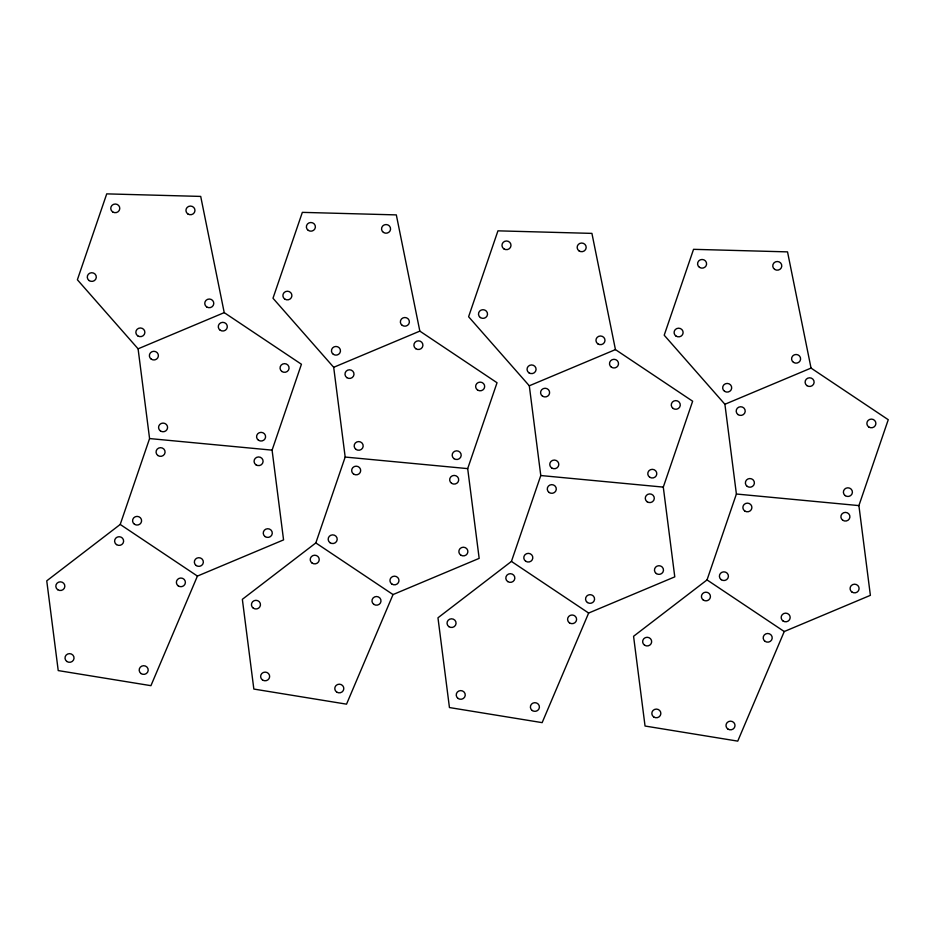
<?xml version="1.0" encoding="UTF-8"?>
<svg xmlns="http://www.w3.org/2000/svg" width="935" height="935" viewBox="0 0 935 935"><rect width="100%" height="100%" fill="white"/><g stroke="black" fill="none" stroke-linecap="round" stroke-linejoin="round"><path stroke-width="1.4" d="M120.218 524.453L149.577 438.562L138.088 348.825L77.383 279.764L106.73 193.872L200.709 196.42L224.225 312.629L301.432 364.253L272.085 450.144L283.562 539.892L197.425 576.077L150.932 685.671L58.227 670.582L46.75 580.834L120.218 524.453L197.425 576.077M315.831 542.931L345.179 457.051L333.69 367.303L272.985 298.242L302.344 212.362L396.323 214.898L419.838 331.119L497.034 382.742L467.687 468.622L479.164 558.37L393.027 594.567L346.534 704.16L253.841 689.06L242.352 599.323L315.831 542.931L393.027 594.567M511.433 561.421L540.781 475.529L529.303 385.793L468.599 316.731L497.946 230.84L591.925 233.388L615.44 349.596L692.648 401.22L663.289 487.112L674.778 576.86L588.641 613.044L542.148 722.638L449.443 707.55L437.966 617.801L511.433 561.421L588.641 613.044M707.035 579.91L736.394 494.019L724.905 404.271L664.201 335.209L693.548 249.329L787.527 251.877L811.042 368.086L888.25 419.71L858.903 505.601L870.38 595.338L784.243 631.534L737.75 741.128L645.045 726.028L633.568 636.291L707.035 579.91L784.243 631.534M138.088 348.825L224.225 312.629M333.69 367.303L419.838 331.119M529.303 385.793L615.44 349.596M724.905 404.271L811.042 368.086M149.577 438.562L272.085 450.144M345.179 457.051L467.687 468.622M540.781 475.529L663.289 487.112M736.394 494.019L858.903 505.601M783.051 621.004A4.511 4.336 0.3 0 0 790.157 617.906A4.511 4.336 0.3 0 0 783.81 613.524A4.511 4.336 0.3 0 0 783.051 621.004M851.96 592.054A4.511 4.336 0.3 0 0 859.078 588.957A4.511 4.336 0.3 0 0 852.72 584.574A4.511 4.336 0.3 0 0 851.96 592.054M842.774 520.257A4.511 4.336 0.3 0 0 849.892 517.16A4.511 4.336 0.3 0 0 843.534 512.777A4.511 4.336 0.3 0 0 842.774 520.257M744.763 511.001A4.511 4.336 0.3 0 0 751.88 507.892A4.511 4.336 0.3 0 0 745.522 503.521A4.511 4.336 0.3 0 0 744.763 511.001M721.282 579.712A4.511 4.336 0.3 0 0 728.4 576.603A4.511 4.336 0.3 0 0 722.042 572.232A4.511 4.336 0.3 0 0 721.282 579.712M868.755 426.968A4.511 4.336 0.3 0 0 875.873 423.859A4.511 4.336 0.3 0 0 869.515 419.488A4.511 4.336 0.3 0 0 868.755 426.968M806.987 385.664A4.511 4.336 0.3 0 0 814.104 382.555A4.511 4.336 0.3 0 0 807.746 378.184A4.511 4.336 0.3 0 0 806.987 385.664M738.077 414.614A4.511 4.336 0.3 0 0 745.195 411.517A4.511 4.336 0.3 0 0 738.837 407.134A4.511 4.336 0.3 0 0 738.077 414.614M747.264 486.41A4.511 4.336 0.3 0 0 754.381 483.313A4.511 4.336 0.3 0 0 748.023 478.93A4.511 4.336 0.3 0 0 747.264 486.41M845.275 495.667A4.511 4.336 0.3 0 0 852.393 492.57A4.511 4.336 0.3 0 0 846.035 488.187A4.511 4.336 0.3 0 0 845.275 495.667M644.531 645.15A4.511 4.336 0.3 0 0 651.648 642.053A4.511 4.336 0.3 0 0 645.29 637.67A4.511 4.336 0.3 0 0 644.531 645.15M653.717 716.946A4.511 4.336 0.3 0 0 660.835 713.849A4.511 4.336 0.3 0 0 654.477 709.466A4.511 4.336 0.3 0 0 653.717 716.946M727.886 729.031A4.511 4.336 0.3 0 0 734.992 725.922A4.511 4.336 0.3 0 0 728.646 721.539A4.511 4.336 0.3 0 0 727.886 729.031M765.075 641.352A4.511 4.336 0.3 0 0 772.193 638.243A4.511 4.336 0.3 0 0 765.835 633.872A4.511 4.336 0.3 0 0 765.075 641.352M703.307 600.048A4.511 4.336 0.3 0 0 710.425 596.939A4.511 4.336 0.3 0 0 704.067 592.568A4.511 4.336 0.3 0 0 703.307 600.048M774.647 269.373A4.511 4.336 0.3 0 0 781.765 266.276A4.511 4.336 0.3 0 0 775.407 261.894A4.511 4.336 0.3 0 0 774.647 269.373M699.462 267.34A4.511 4.336 0.3 0 0 706.579 264.231A4.511 4.336 0.3 0 0 700.221 259.86A4.511 4.336 0.3 0 0 699.462 267.34M675.982 336.051A4.511 4.336 0.3 0 0 683.099 332.942A4.511 4.336 0.3 0 0 676.741 328.571A4.511 4.336 0.3 0 0 675.982 336.051M724.555 391.298A4.511 4.336 0.3 0 0 731.673 388.2A4.511 4.336 0.3 0 0 725.315 383.817A4.511 4.336 0.3 0 0 724.555 391.298M793.464 362.348A4.511 4.336 0.3 0 0 800.582 359.239A4.511 4.336 0.3 0 0 794.224 354.868A4.511 4.336 0.3 0 0 793.464 362.348M587.437 602.526A4.511 4.336 0.3 0 0 594.555 599.417A4.511 4.336 0.3 0 0 588.197 595.046A4.511 4.336 0.3 0 0 587.437 602.526M656.347 573.576A4.511 4.336 0.3 0 0 663.464 570.467A4.511 4.336 0.3 0 0 657.106 566.096A4.511 4.336 0.3 0 0 656.347 573.576M647.16 501.779A4.511 4.336 0.3 0 0 654.278 498.671A4.511 4.336 0.3 0 0 647.92 494.299A4.511 4.336 0.3 0 0 647.16 501.779M549.161 492.511A4.511 4.336 0.3 0 0 556.278 489.414A4.511 4.336 0.3 0 0 549.92 485.031A4.511 4.336 0.3 0 0 549.161 492.511M525.68 561.222A4.511 4.336 0.3 0 0 532.798 558.125A4.511 4.336 0.3 0 0 526.44 553.742A4.511 4.336 0.3 0 0 525.68 561.222M673.153 408.478A4.511 4.336 0.3 0 0 680.259 405.381A4.511 4.336 0.3 0 0 673.913 400.998A4.511 4.336 0.3 0 0 673.153 408.478M611.385 367.175A4.511 4.336 0.3 0 0 618.503 364.077A4.511 4.336 0.3 0 0 612.144 359.694A4.511 4.336 0.3 0 0 611.385 367.175M542.475 396.136A4.511 4.336 0.3 0 0 549.593 393.027A4.511 4.336 0.3 0 0 543.235 388.644A4.511 4.336 0.3 0 0 542.475 396.136M551.662 467.932A4.511 4.336 0.3 0 0 558.779 464.824A4.511 4.336 0.3 0 0 552.421 460.441A4.511 4.336 0.3 0 0 551.662 467.932M649.661 477.189A4.511 4.336 0.3 0 0 656.779 474.08A4.511 4.336 0.3 0 0 650.433 469.709A4.511 4.336 0.3 0 0 649.661 477.189M448.929 626.672A4.511 4.336 0.3 0 0 456.046 623.563A4.511 4.336 0.3 0 0 449.688 619.192A4.511 4.336 0.3 0 0 448.929 626.672M458.115 698.468A4.511 4.336 0.3 0 0 465.233 695.36A4.511 4.336 0.3 0 0 458.875 690.988A4.511 4.336 0.3 0 0 458.115 698.468M532.272 710.542A4.511 4.336 0.3 0 0 539.39 707.433A4.511 4.336 0.3 0 0 533.032 703.062A4.511 4.336 0.3 0 0 532.272 710.542M569.462 622.862A4.511 4.336 0.3 0 0 576.579 619.765A4.511 4.336 0.3 0 0 570.233 615.382A4.511 4.336 0.3 0 0 569.462 622.862M507.705 581.558A4.511 4.336 0.3 0 0 514.823 578.461A4.511 4.336 0.3 0 0 508.465 574.078A4.511 4.336 0.3 0 0 507.705 581.558M579.045 250.896A4.511 4.336 0.3 0 0 586.163 247.787A4.511 4.336 0.3 0 0 579.805 243.416A4.511 4.336 0.3 0 0 579.045 250.896M503.86 248.85A4.511 4.336 0.3 0 0 510.977 245.753A4.511 4.336 0.3 0 0 504.619 241.37A4.511 4.336 0.3 0 0 503.86 248.85M480.38 317.561A4.511 4.336 0.3 0 0 487.497 314.464A4.511 4.336 0.3 0 0 481.139 310.081A4.511 4.336 0.3 0 0 480.38 317.561M528.941 372.82A4.511 4.336 0.3 0 0 536.059 369.711A4.511 4.336 0.3 0 0 529.701 365.328A4.511 4.336 0.3 0 0 528.941 372.82M597.851 343.858A4.511 4.336 0.3 0 0 604.968 340.761A4.511 4.336 0.3 0 0 598.61 336.378A4.511 4.336 0.3 0 0 597.851 343.858M391.835 584.036A4.511 4.336 0.3 0 0 398.953 580.939A4.511 4.336 0.3 0 0 392.595 576.556A4.511 4.336 0.3 0 0 391.835 584.036M460.745 555.086A4.511 4.336 0.3 0 0 467.862 551.989A4.511 4.336 0.3 0 0 461.504 547.606A4.511 4.336 0.3 0 0 460.745 555.086M451.558 483.29A4.511 4.336 0.3 0 0 458.676 480.193A4.511 4.336 0.3 0 0 452.318 475.81A4.511 4.336 0.3 0 0 451.558 483.29M353.547 474.033A4.511 4.336 0.3 0 0 360.665 470.924A4.511 4.336 0.3 0 0 354.318 466.553A4.511 4.336 0.3 0 0 353.547 474.033M330.067 542.744A4.511 4.336 0.3 0 0 337.184 539.635A4.511 4.336 0.3 0 0 330.826 535.252A4.511 4.336 0.3 0 0 330.067 542.744M477.54 390A4.511 4.336 0.3 0 0 484.657 386.891A4.511 4.336 0.3 0 0 478.299 382.508A4.511 4.336 0.3 0 0 477.54 390M415.783 348.697A4.511 4.336 0.3 0 0 422.9 345.588A4.511 4.336 0.3 0 0 416.542 341.217A4.511 4.336 0.3 0 0 415.783 348.697M346.873 377.647A4.511 4.336 0.3 0 0 353.979 374.538A4.511 4.336 0.3 0 0 347.633 370.167A4.511 4.336 0.3 0 0 346.873 377.647M356.06 449.443A4.511 4.336 0.3 0 0 363.166 446.334A4.511 4.336 0.3 0 0 356.819 441.963A4.511 4.336 0.3 0 0 356.06 449.443M454.059 458.699A4.511 4.336 0.3 0 0 461.177 455.602A4.511 4.336 0.3 0 0 454.819 451.219A4.511 4.336 0.3 0 0 454.059 458.699M253.327 608.182A4.511 4.336 0.3 0 0 260.444 605.085A4.511 4.336 0.3 0 0 254.086 600.702A4.511 4.336 0.3 0 0 253.327 608.182M262.513 679.979A4.511 4.336 0.3 0 0 269.631 676.882A4.511 4.336 0.3 0 0 263.273 672.499A4.511 4.336 0.3 0 0 262.513 679.979M336.67 692.052A4.511 4.336 0.3 0 0 343.788 688.955A4.511 4.336 0.3 0 0 337.43 684.572A4.511 4.336 0.3 0 0 336.67 692.052M373.86 604.384A4.511 4.336 0.3 0 0 380.977 601.275A4.511 4.336 0.3 0 0 374.619 596.904A4.511 4.336 0.3 0 0 373.86 604.384M312.103 563.08A4.511 4.336 0.3 0 0 319.221 559.971A4.511 4.336 0.3 0 0 312.863 555.6A4.511 4.336 0.3 0 0 312.103 563.08M383.432 232.406A4.511 4.336 0.3 0 0 390.55 229.309A4.511 4.336 0.3 0 0 384.192 224.926A4.511 4.336 0.3 0 0 383.432 232.406M308.258 230.372A4.511 4.336 0.3 0 0 315.375 227.263A4.511 4.336 0.3 0 0 309.017 222.892A4.511 4.336 0.3 0 0 308.258 230.372M284.778 299.083A4.511 4.336 0.3 0 0 291.884 295.974A4.511 4.336 0.3 0 0 285.537 291.603A4.511 4.336 0.3 0 0 284.778 299.083M333.339 354.33A4.511 4.336 0.3 0 0 340.457 351.221A4.511 4.336 0.3 0 0 334.099 346.85A4.511 4.336 0.3 0 0 333.339 354.33M402.249 325.38A4.511 4.336 0.3 0 0 409.366 322.271A4.511 4.336 0.3 0 0 403.008 317.9A4.511 4.336 0.3 0 0 402.249 325.38M196.233 565.558A4.511 4.336 0.3 0 0 203.339 562.449A4.511 4.336 0.3 0 0 196.993 558.078A4.511 4.336 0.3 0 0 196.233 565.558M265.143 536.608A4.511 4.336 0.3 0 0 272.26 533.499A4.511 4.336 0.3 0 0 265.902 529.116A4.511 4.336 0.3 0 0 265.143 536.608M255.956 464.812A4.511 4.336 0.3 0 0 263.074 461.703A4.511 4.336 0.3 0 0 256.716 457.332A4.511 4.336 0.3 0 0 255.956 464.812M157.945 455.544A4.511 4.336 0.3 0 0 165.063 452.447A4.511 4.336 0.3 0 0 158.705 448.064A4.511 4.336 0.3 0 0 157.945 455.544M134.465 524.255A4.511 4.336 0.3 0 0 141.582 521.146A4.511 4.336 0.3 0 0 135.224 516.774A4.511 4.336 0.3 0 0 134.465 524.255M281.938 371.511A4.511 4.336 0.3 0 0 289.055 368.402A4.511 4.336 0.3 0 0 282.697 364.031A4.511 4.336 0.3 0 0 281.938 371.511M220.169 330.207A4.511 4.336 0.3 0 0 227.287 327.11A4.511 4.336 0.3 0 0 220.929 322.727A4.511 4.336 0.3 0 0 220.169 330.207M151.26 359.157A4.511 4.336 0.3 0 0 158.377 356.06A4.511 4.336 0.3 0 0 152.019 351.677A4.511 4.336 0.3 0 0 151.26 359.157M160.446 430.953A4.511 4.336 0.3 0 0 167.564 427.856A4.511 4.336 0.3 0 0 161.206 423.473A4.511 4.336 0.3 0 0 160.446 430.953M258.457 440.221A4.511 4.336 0.3 0 0 265.575 437.113A4.511 4.336 0.3 0 0 259.217 432.741A4.511 4.336 0.3 0 0 258.457 440.221M57.713 589.704A4.511 4.336 0.3 0 0 64.831 586.596A4.511 4.336 0.3 0 0 58.473 582.225A4.511 4.336 0.3 0 0 57.713 589.704M66.899 661.501A4.511 4.336 0.3 0 0 74.017 658.392A4.511 4.336 0.3 0 0 67.659 654.021A4.511 4.336 0.3 0 0 66.899 661.501M141.068 673.574A4.511 4.336 0.3 0 0 148.186 670.465A4.511 4.336 0.3 0 0 141.828 666.094A4.511 4.336 0.3 0 0 141.068 673.574M178.258 585.894A4.511 4.336 0.3 0 0 185.375 582.785A4.511 4.336 0.3 0 0 179.017 578.414A4.511 4.336 0.3 0 0 178.258 585.894M116.489 544.591A4.511 4.336 0.3 0 0 123.607 541.494A4.511 4.336 0.3 0 0 117.249 537.111A4.511 4.336 0.3 0 0 116.489 544.591M187.83 213.928A4.511 4.336 0.3 0 0 194.948 210.819A4.511 4.336 0.3 0 0 188.59 206.448A4.511 4.336 0.3 0 0 187.83 213.928M112.644 211.883A4.511 4.336 0.3 0 0 119.762 208.785A4.511 4.336 0.3 0 0 113.404 204.403A4.511 4.336 0.3 0 0 112.644 211.883M89.164 280.594A4.511 4.336 0.3 0 0 96.282 277.496A4.511 4.336 0.3 0 0 89.924 273.113A4.511 4.336 0.3 0 0 89.164 280.594M137.737 335.84A4.511 4.336 0.3 0 0 144.855 332.743A4.511 4.336 0.3 0 0 138.497 328.36A4.511 4.336 0.3 0 0 137.737 335.84M206.647 306.89A4.511 4.336 0.3 0 0 213.764 303.793A4.511 4.336 0.3 0 0 207.406 299.41A4.511 4.336 0.3 0 0 206.647 306.89"/></g></svg>
